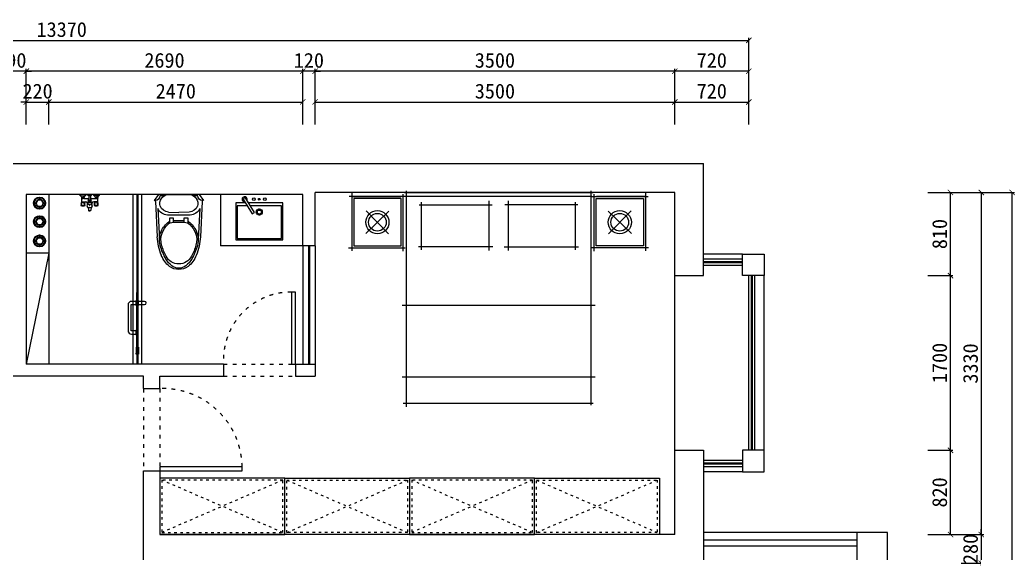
# Model space of a CAD drawing. Header units: millimetres. Extents: x -58733 to 427521, y -235734 to 553534.
# Drawn here: x 78102 to 87785, y 346156 to 351346 of the extents above; entities that cross this region are included whole.
import ezdxf

# ---------------------------------------------------------------- set-up
doc = ezdxf.new("R2010")
doc.units = ezdxf.units.MM
doc.linetypes.add('ACAD_ISO03W100', pattern=[30, 12, -18])
doc.layers.add('0.09', color=8, linetype='Continuous', lineweight=9)
for name, color, linetype in [('01.墙体', 7, 'Continuous'), ('02-洁具及配件（地平图显示）', 1, 'Continuous'), ('02-活动家具', 1, 'Continuous'), ('E-立面活动家具', 1, 'Continuous')]:
    doc.layers.add(name, color=color, linetype=linetype)
doc.styles.add('黑体', font='simhei.ttf')
doc.dimstyles.new('J', dxfattribs={"dimscale": 0.8, "dimtxt": 180, "dimasz": 65, "dimexe": 30, "dimexo": 100, "dimgap": 40, "dimtad": 1, "dimdec": 0, "dimtxsty": '黑体', "dimblk": 'ARCHTICK', "dimcen": 2.5, "dimclrd": 251, "dimclre": 251, "dimclrt": 1, "dimadec": 0, "dimazin": 0, "dimtfac": 1, "dimtdec": 0, "dimtix": 1, "dimtmove": 1, "dimatfit": 3, "dimfxl": 1, "dimarcsym": 0})

# ---------------------------------------------------------------- blocks, each defined once
blk = doc.blocks.new('_ArchTick')
at = {"color": 0, "linetype": 'ByBlock', "const_width": 0.15}
blk.add_lwpolyline([(-0.5, -0.5), (0.5, 0.5)], dxfattribs=at)
blk = doc.blocks.new('*D161')
at = {"layer": '01.墙体', "color": 251, "lineweight": -2}
for p, q in [((78163.8, 350546.9), (78111.8, 350546.9)), ((78163.8, 350326.9), (78163.8, 350570.9)), ((78163.8, 350546.9), (78383.8, 350546.9)), ((78383.8, 350326.9), (78383.8, 350570.9)), ((78383.8, 350546.9), (78435.8, 350546.9))]:
    blk.add_line(p, q, dxfattribs=at)
at = {"layer": 'Defpoints', "color": 0}
for p in [(78383.8, 350546.9), (78163.8, 350246.9), (78383.8, 350246.9)]:
    blk.add_point(p, dxfattribs=at)
at = {"layer": '01.墙体', "color": 251, "lineweight": -2, "xscale": 52, "yscale": 52, "zscale": 52}
blk.add_blockref('_ArchTick', (78163.8, 350546.9), dxfattribs=at)
at = {"layer": '01.墙体', "color": 251, "lineweight": -2, "xscale": 52, "yscale": 52, "zscale": 52, "rotation": 180}
blk.add_blockref('_ArchTick', (78383.8, 350546.9), dxfattribs=at)
at = {"layer": '01.墙体', "color": 1, "insert": (78273.8, 350651.7), "char_height": 144, "attachment_point": 5, "style": '黑体'}
blk.add_mtext('220', dxfattribs=at)
blk = doc.blocks.new('*D162')
at = {"layer": '01.墙体', "color": 251, "lineweight": -2}
for p, q in [((78383.8, 350326.9), (78383.8, 350570.9)), ((78383.8, 350546.9), (80853.8, 350546.9)), ((80853.8, 350326.9), (80853.8, 350570.9))]:
    blk.add_line(p, q, dxfattribs=at)
at = {"layer": 'Defpoints', "color": 0}
for p in [(80853.8, 350546.9), (78383.8, 350246.9), (80853.8, 350246.9)]:
    blk.add_point(p, dxfattribs=at)
at = {"layer": '01.墙体', "color": 251, "lineweight": -2, "xscale": 52, "yscale": 52, "zscale": 52, "rotation": 180}
blk.add_blockref('_ArchTick', (78383.8, 350546.9), dxfattribs=at)
at = {"layer": '01.墙体', "color": 251, "lineweight": -2, "xscale": 52, "yscale": 52, "zscale": 52}
blk.add_blockref('_ArchTick', (80853.8, 350546.9), dxfattribs=at)
at = {"layer": '01.墙体', "color": 1, "insert": (79618.8, 350651.7), "char_height": 144, "attachment_point": 5, "style": '黑体'}
blk.add_mtext('2470', dxfattribs=at)
blk = doc.blocks.new('*D163')
at = {"layer": '01.墙体', "color": 251, "lineweight": -2}
for p, q in [((80973.8, 350326.9), (80973.8, 350570.9)), ((80973.8, 350546.9), (84473.8, 350546.9)), ((84473.8, 350326.9), (84473.8, 350570.9))]:
    blk.add_line(p, q, dxfattribs=at)
at = {"layer": 'Defpoints', "color": 0}
for p in [(84473.8, 350546.9), (80973.8, 350246.9), (84473.8, 350246.9)]:
    blk.add_point(p, dxfattribs=at)
at = {"layer": '01.墙体', "color": 251, "lineweight": -2, "xscale": 52, "yscale": 52, "zscale": 52, "rotation": 180}
blk.add_blockref('_ArchTick', (80973.8, 350546.9), dxfattribs=at)
at = {"layer": '01.墙体', "color": 251, "lineweight": -2, "xscale": 52, "yscale": 52, "zscale": 52}
blk.add_blockref('_ArchTick', (84473.8, 350546.9), dxfattribs=at)
at = {"layer": '01.墙体', "color": 1, "insert": (82723.8, 350651.7), "char_height": 144, "attachment_point": 5, "style": '黑体'}
blk.add_mtext('3500', dxfattribs=at)
blk = doc.blocks.new('*D164')
at = {"layer": '01.墙体', "color": 251, "lineweight": -2}
for p, q in [((84473.8, 350326.9), (84473.8, 350570.9)), ((84473.8, 350546.9), (85193.8, 350546.9)), ((85193.8, 350326.9), (85193.8, 350570.9))]:
    blk.add_line(p, q, dxfattribs=at)
at = {"layer": 'Defpoints', "color": 0}
for p in [(85193.8, 350546.9), (84473.8, 350246.9), (85193.8, 350246.9)]:
    blk.add_point(p, dxfattribs=at)
at = {"layer": '01.墙体', "color": 251, "lineweight": -2, "xscale": 52, "yscale": 52, "zscale": 52, "rotation": 180}
blk.add_blockref('_ArchTick', (84473.8, 350546.9), dxfattribs=at)
at = {"layer": '01.墙体', "color": 251, "lineweight": -2, "xscale": 52, "yscale": 52, "zscale": 52}
blk.add_blockref('_ArchTick', (85193.8, 350546.9), dxfattribs=at)
at = {"layer": '01.墙体', "color": 1, "insert": (84833.8, 350651.7), "char_height": 144, "attachment_point": 5, "style": '黑体'}
blk.add_mtext('720', dxfattribs=at)
blk = doc.blocks.new('*D165')
at = {"layer": '01.墙体', "color": 251, "lineweight": -2}
for p, q in [((84473.8, 350326.9), (84473.8, 350870.9)), ((85193.8, 350846.9), (84473.8, 350846.9)), ((85193.8, 350326.9), (85193.8, 350870.9))]:
    blk.add_line(p, q, dxfattribs=at)
at = {"layer": 'Defpoints', "color": 0}
for p in [(84473.8, 350846.9), (84473.8, 350246.9), (85193.8, 350246.9)]:
    blk.add_point(p, dxfattribs=at)
at = {"layer": '01.墙体', "color": 251, "lineweight": -2, "xscale": 52, "yscale": 52, "zscale": 52, "rotation": 180}
blk.add_blockref('_ArchTick', (84473.8, 350846.9), dxfattribs=at)
at = {"layer": '01.墙体', "color": 251, "lineweight": -2, "xscale": 52, "yscale": 52, "zscale": 52}
blk.add_blockref('_ArchTick', (85193.8, 350846.9), dxfattribs=at)
at = {"layer": '01.墙体', "color": 1, "insert": (84833.8, 350951.7), "char_height": 144, "attachment_point": 5, "style": '黑体'}
blk.add_mtext('720', dxfattribs=at)
blk = doc.blocks.new('*D166')
at = {"layer": '01.墙体', "color": 251, "lineweight": -2}
for p, q in [((80973.8, 350326.9), (80973.8, 350870.9)), ((84473.8, 350846.9), (80973.8, 350846.9)), ((84473.8, 350326.9), (84473.8, 350870.9))]:
    blk.add_line(p, q, dxfattribs=at)
at = {"layer": 'Defpoints', "color": 0}
for p in [(80973.8, 350846.9), (80973.8, 350246.9), (84473.8, 350246.9)]:
    blk.add_point(p, dxfattribs=at)
at = {"layer": '01.墙体', "color": 251, "lineweight": -2, "xscale": 52, "yscale": 52, "zscale": 52, "rotation": 180}
blk.add_blockref('_ArchTick', (80973.8, 350846.9), dxfattribs=at)
at = {"layer": '01.墙体', "color": 251, "lineweight": -2, "xscale": 52, "yscale": 52, "zscale": 52}
blk.add_blockref('_ArchTick', (84473.8, 350846.9), dxfattribs=at)
at = {"layer": '01.墙体', "color": 1, "insert": (82723.8, 350951.7), "char_height": 144, "attachment_point": 5, "style": '黑体'}
blk.add_mtext('3500', dxfattribs=at)
blk = doc.blocks.new('*D167')
at = {"layer": '01.墙体', "color": 251, "lineweight": -2}
for p, q in [((80853.8, 350846.9), (80801.8, 350846.9)), ((80853.8, 350326.9), (80853.8, 350870.9)), ((80973.8, 350846.9), (80853.8, 350846.9)), ((80973.8, 350326.9), (80973.8, 350870.9)), ((80973.8, 350846.9), (81025.8, 350846.9))]:
    blk.add_line(p, q, dxfattribs=at)
at = {"layer": 'Defpoints', "color": 0}
for p in [(80853.8, 350846.9), (80853.8, 350246.9), (80973.8, 350246.9)]:
    blk.add_point(p, dxfattribs=at)
at = {"layer": '01.墙体', "color": 251, "lineweight": -2, "xscale": 52, "yscale": 52, "zscale": 52}
blk.add_blockref('_ArchTick', (80853.8, 350846.9), dxfattribs=at)
at = {"layer": '01.墙体', "color": 251, "lineweight": -2, "xscale": 52, "yscale": 52, "zscale": 52, "rotation": 180}
blk.add_blockref('_ArchTick', (80973.8, 350846.9), dxfattribs=at)
at = {"layer": '01.墙体', "color": 1, "insert": (80913.8, 350951.7), "char_height": 144, "attachment_point": 5, "style": '黑体'}
blk.add_mtext('120', dxfattribs=at)
blk = doc.blocks.new('*D168')
at = {"layer": '01.墙体', "color": 251, "lineweight": -2}
for p, q in [((78163.8, 350326.9), (78163.8, 350870.9)), ((80853.8, 350846.9), (78163.8, 350846.9)), ((80853.8, 350326.9), (80853.8, 350870.9))]:
    blk.add_line(p, q, dxfattribs=at)
at = {"layer": 'Defpoints', "color": 0}
for p in [(78163.8, 350846.9), (78163.8, 350246.9), (80853.8, 350246.9)]:
    blk.add_point(p, dxfattribs=at)
at = {"layer": '01.墙体', "color": 251, "lineweight": -2, "xscale": 52, "yscale": 52, "zscale": 52, "rotation": 180}
blk.add_blockref('_ArchTick', (78163.8, 350846.9), dxfattribs=at)
at = {"layer": '01.墙体', "color": 251, "lineweight": -2, "xscale": 52, "yscale": 52, "zscale": 52}
blk.add_blockref('_ArchTick', (80853.8, 350846.9), dxfattribs=at)
at = {"layer": '01.墙体', "color": 1, "insert": (79508.8, 350951.7), "char_height": 144, "attachment_point": 5, "style": '黑体'}
blk.add_mtext('2690', dxfattribs=at)
blk = doc.blocks.new('*D169')
at = {"layer": '01.墙体', "color": 251, "lineweight": -2}
for p, q in [((77873.8, 350846.9), (77821.8, 350846.9)), ((77873.8, 350326.9), (77873.8, 350870.9)), ((78163.8, 350846.9), (77873.8, 350846.9)), ((78163.8, 350326.9), (78163.8, 350870.9)), ((78163.8, 350846.9), (78215.8, 350846.9))]:
    blk.add_line(p, q, dxfattribs=at)
at = {"layer": 'Defpoints', "color": 0}
for p in [(77873.8, 350846.9), (77873.8, 350246.9), (78163.8, 350246.9)]:
    blk.add_point(p, dxfattribs=at)
at = {"layer": '01.墙体', "color": 251, "lineweight": -2, "xscale": 52, "yscale": 52, "zscale": 52}
blk.add_blockref('_ArchTick', (77873.8, 350846.9), dxfattribs=at)
at = {"layer": '01.墙体', "color": 251, "lineweight": -2, "xscale": 52, "yscale": 52, "zscale": 52, "rotation": 180}
blk.add_blockref('_ArchTick', (78163.8, 350846.9), dxfattribs=at)
at = {"layer": '01.墙体', "color": 1, "insert": (78018.8, 350951.7), "char_height": 144, "attachment_point": 5, "style": '黑体'}
blk.add_mtext('290', dxfattribs=at)
blk = doc.blocks.new('*D175')
at = {"layer": '01.墙体', "color": 251, "lineweight": -2}
for p, q in [((71823.8, 350326.9), (71823.8, 351170.9)), ((71823.8, 351146.9), (85193.8, 351146.9)), ((85193.8, 350326.9), (85193.8, 351170.9))]:
    blk.add_line(p, q, dxfattribs=at)
at = {"layer": 'Defpoints', "color": 0}
for p in [(85193.8, 351146.9), (71823.8, 350246.9), (85193.8, 350246.9)]:
    blk.add_point(p, dxfattribs=at)
at = {"layer": '01.墙体', "color": 251, "lineweight": -2, "xscale": 52, "yscale": 52, "zscale": 52, "rotation": 180}
blk.add_blockref('_ArchTick', (71823.8, 351146.9), dxfattribs=at)
at = {"layer": '01.墙体', "color": 251, "lineweight": -2, "xscale": 52, "yscale": 52, "zscale": 52}
blk.add_blockref('_ArchTick', (85193.8, 351146.9), dxfattribs=at)
at = {"layer": '01.墙体', "color": 1, "insert": (78508.8, 351251.7), "char_height": 144, "attachment_point": 5, "style": '黑体'}
blk.add_mtext('13370', dxfattribs=at)
blk = doc.blocks.new('*D182')
at = {"layer": '01.墙体', "color": 251, "lineweight": -2}
for p, q in [((86936, 347156.9), (87180, 347156.9)), ((87156, 346336.9), (87156, 347156.9)), ((86936, 346336.9), (87180, 346336.9))]:
    blk.add_line(p, q, dxfattribs=at)
at = {"layer": 'Defpoints', "color": 0}
for p in [(86856, 347156.9), (87156, 347156.9), (86856, 346336.9)]:
    blk.add_point(p, dxfattribs=at)
at = {"layer": '01.墙体', "color": 251, "lineweight": -2, "xscale": 52, "yscale": 52, "zscale": 52}
for p, rotation in [((87156, 347156.9), 90), ((87156, 346336.9), 270)]:
    blk.add_blockref('_ArchTick', p, dxfattribs=dict(at, rotation=rotation))
at = {"layer": '01.墙体', "color": 1, "insert": (87051.2, 346746.9), "char_height": 144, "attachment_point": 5, "rotation": 90, "style": '黑体'}
blk.add_mtext('820', dxfattribs=at)
blk = doc.blocks.new('*D183')
at = {"layer": '01.墙体', "color": 251, "lineweight": -2}
for p, q in [((86936, 348856.9), (87180, 348856.9)), ((87156, 347156.9), (87156, 348856.9)), ((86936, 347156.9), (87180, 347156.9))]:
    blk.add_line(p, q, dxfattribs=at)
at = {"layer": 'Defpoints', "color": 0}
for p in [(86856, 348856.9), (87156, 348856.9), (86856, 347156.9)]:
    blk.add_point(p, dxfattribs=at)
at = {"layer": '01.墙体', "color": 251, "lineweight": -2, "xscale": 52, "yscale": 52, "zscale": 52}
for p, rotation in [((87156, 348856.9), 90), ((87156, 347156.9), 270)]:
    blk.add_blockref('_ArchTick', p, dxfattribs=dict(at, rotation=rotation))
at = {"layer": '01.墙体', "color": 1, "insert": (87051.2, 348006.9), "char_height": 144, "attachment_point": 5, "rotation": 90, "style": '黑体'}
blk.add_mtext('1700', dxfattribs=at)
blk = doc.blocks.new('*D184')
at = {"layer": '01.墙体', "color": 251, "lineweight": -2}
for p, q in [((86936, 349666.9), (87180, 349666.9)), ((87156, 348856.9), (87156, 349666.9)), ((86936, 348856.9), (87180, 348856.9))]:
    blk.add_line(p, q, dxfattribs=at)
at = {"layer": 'Defpoints', "color": 0}
for p in [(86856, 349666.9), (87156, 349666.9), (86856, 348856.9)]:
    blk.add_point(p, dxfattribs=at)
at = {"layer": '01.墙体', "color": 251, "lineweight": -2, "xscale": 52, "yscale": 52, "zscale": 52}
for p, rotation in [((87156, 349666.9), 90), ((87156, 348856.9), 270)]:
    blk.add_blockref('_ArchTick', p, dxfattribs=dict(at, rotation=rotation))
at = {"layer": '01.墙体', "color": 1, "insert": (87051.2, 349261.9), "char_height": 144, "attachment_point": 5, "rotation": 90, "style": '黑体'}
blk.add_mtext('810', dxfattribs=at)
blk = doc.blocks.new('*D185')
at = {"layer": '01.墙体', "color": 251, "lineweight": -2}
for p, q in [((86936, 349666.9), (87480, 349666.9)), ((87456, 349666.9), (87456, 346336.9)), ((86936, 346336.9), (87480, 346336.9))]:
    blk.add_line(p, q, dxfattribs=at)
at = {"layer": 'Defpoints', "color": 0}
for p in [(86856, 349666.9), (86856, 346336.9), (87456, 346336.9)]:
    blk.add_point(p, dxfattribs=at)
at = {"layer": '01.墙体', "color": 251, "lineweight": -2, "xscale": 52, "yscale": 52, "zscale": 52}
for p, rotation in [((87456, 349666.9), 90), ((87456, 346336.9), 270)]:
    blk.add_blockref('_ArchTick', p, dxfattribs=dict(at, rotation=rotation))
at = {"layer": '01.墙体', "color": 1, "insert": (87351.2, 348001.9), "char_height": 144, "attachment_point": 5, "rotation": 90, "style": '黑体'}
blk.add_mtext('3330', dxfattribs=at)
blk = doc.blocks.new('*D186')
at = {"layer": '01.墙体', "color": 251, "lineweight": -2}
for p, q in [((87456, 346336.9), (87456, 346388.9)), ((86936, 346336.9), (87480, 346336.9)), ((87456, 346336.9), (87456, 346056.9)), ((86936, 346056.9), (87480, 346056.9)), ((87456, 346056.9), (87456, 346004.9))]:
    blk.add_line(p, q, dxfattribs=at)
at = {"layer": 'Defpoints', "color": 0}
for p in [(86856, 346336.9), (86856, 346056.9), (87456, 346056.9)]:
    blk.add_point(p, dxfattribs=at)
at = {"layer": '01.墙体', "color": 251, "lineweight": -2, "xscale": 52, "yscale": 52, "zscale": 52}
for p, rotation in [((87456, 346336.9), 270), ((87456, 346056.9), 90)]:
    blk.add_blockref('_ArchTick', p, dxfattribs=dict(at, rotation=rotation))
at = {"layer": '01.墙体', "color": 1, "insert": (87351.2, 346196.9), "char_height": 144, "attachment_point": 5, "rotation": 90, "style": '黑体'}
blk.add_mtext('280', dxfattribs=at)
blk = doc.blocks.new('*D187')
at = {"layer": '01.墙体', "color": 251, "lineweight": -2}
for p, q in [((86936, 349666.9), (87780, 349666.9)), ((87756, 339126.9), (87756, 349666.9)), ((86936, 339126.9), (87780, 339126.9))]:
    blk.add_line(p, q, dxfattribs=at)
at = {"layer": 'Defpoints', "color": 0}
for p in [(86856, 349666.9), (87756, 349666.9), (86856, 339126.9)]:
    blk.add_point(p, dxfattribs=at)
at = {"layer": '01.墙体', "color": 251, "lineweight": -2, "xscale": 52, "yscale": 52, "zscale": 52}
for p, rotation in [((87756, 349666.9), 90), ((87756, 339126.9), 270)]:
    blk.add_blockref('_ArchTick', p, dxfattribs=dict(at, rotation=rotation))
at = {"layer": '01.墙体', "color": 1, "insert": (87651.2, 344396.9), "char_height": 144, "attachment_point": 5, "rotation": 90, "style": '黑体'}
blk.add_mtext('10540', dxfattribs=at)
blk = doc.blocks.new('G$C7D69810A')
for p, q in [((20.3, 2053), (20.3, 1489.3)), ((520.4, 1486.5), (520.4, 2041)), ((534.7, 2058.9), (2370.9, 2058.9)), ((550.1, 2074.9), (550.1, -26.6)), ((2350.1, -10.8), (2350.1, 2075.8)), ((2377.7, 1486.5), (2377.7, 2041)), ((2877.9, 2053), (2877.9, 1489.3)), ((542.8, 2018.5), (-6, 2018.5)), ((20.3, 2018.5), (496.5, 2018.5)), ((520.4, 2018.5), (44.2, 2018.5)), ((2357.3, 2018.5), (539.3, 2018.5)), ((2355.3, 2018.5), (2904.2, 2018.5)), ((2377.7, 2018.5), (2853.9, 2018.5)), ((2877.9, 2018.5), (2401.7, 2018.5)), ((-10.2, 1518.5), (541.6, 1518.5)), ((2908.4, 1518.5), (2356.6, 1518.5)), ((521.3, 8.9), (2367.2, 8.9)), ((534.7, 8.9), (2370.9, 8.9))]:
    blk.add_line(p, q)
at = {"color": 251}
for p, q in [((500.4, 1998.5), (40.3, 1998.5)), ((40.3, 1998.5), (40.3, 1538.5)), ((500.4, 1538.5), (500.4, 1998.5)), ((675.9, 1939.5), (1387.1, 1939.5)), ((698.5, 1499.1), (698.5, 1963.8)), ((1353.5, 1976.1), (1353.5, 1493.9)), ((2220.7, 1939.5), (1509.5, 1939.5)), ((1543.1, 1976.1), (1543.1, 1493.9)), ((2198.1, 1499.1), (2198.1, 1963.8)), ((2397.7, 1538.5), (2397.7, 1998.5)), ((2397.7, 1998.5), (2857.9, 1998.5)), ((2857.9, 1998.5), (2857.9, 1538.5)), ((382.8, 1876.9), (156.8, 1660.1)), ((379.6, 1656.9), (160, 1880.2)), ((2515.4, 1876.9), (2741.4, 1660.1)), ((2518.5, 1656.9), (2738.2, 1880.2)), ((40.3, 1538.5), (500.4, 1538.5)), ((1392.6, 1529), (670.7, 1529)), ((1503.9, 1529), (2225.9, 1529)), ((2857.9, 1538.5), (2397.7, 1538.5)), ((510.7, 960.4), (2387.4, 960.4)), ((510.7, 265), (2387.4, 265))]:
    blk.add_line(p, q, dxfattribs=at)
for centre, radius in [((269.8, 1768.5), 112.9), ((269.8, 1768.5), 85.8), ((2628.4, 1768.5), 112.9), ((2628.4, 1768.5), 85.8)]:
    blk.add_circle(centre, radius, dxfattribs=at)
blk = doc.blocks.new('A$C47FE7B04')
for p, q in [((12.4, 67.2), (28.4, 412)), ((465.8, 67.2), (449.8, 412)), ((42.5, 0), (0, 59.6)), ((435.8, 0), (478.3, 59.6)), ((435.8, 0), (42.5, 0))]:
    blk.add_line(p, q)
at = {"color": 251}
for p, q in [((35.2, 135.7), (50.2, 437.4)), ((443.1, 135.7), (427.8, 437.4)), ((350, 200.4), (128, 200.4)), ((152.7, 277.6), (152.7, 228.8)), ((152.7, 228.8), (185.7, 228.8)), ((184.6, 270.6), (293.5, 270.6)), ((185.7, 228.8), (185.7, 270.6)), ((292.4, 256), (185.7, 256)), ((292.4, 270.6), (292.4, 228.8)), ((292.4, 228.8), (325.4, 228.8)), ((325.4, 228.8), (325.4, 277.6)), ((138.2, 171.2), (239.1, 175.4)), ((340.1, 171.2), (239.1, 175.4)), ((94.4, 14.3), (54.7, 14.3)), ((423.6, 14.3), (383.9, 14.3)), ((75.8, 0), (402.5, 0)), ((435.8, 0), (435.8, 0))]:
    blk.add_line(p, q, dxfattribs=at)
for centre, radius, start, end in [((305.2, 500.6), 253.6, 128, 158.7), ((239.1, 579.5), 150.7, 53.32244, 126.6999), ((173, 500.6), 253.6, 21.3, 52), ((704.5, 355.1), 678.4, 159.5, 175.2), ((-226.2, 355.1), 678.4, 4.8, 20.5), ((75.9, 63.8), 63.8, 177, 184.04105), ((402.4, 63.8), 63.8, 355.95133, 3)]:
    blk.add_arc(centre, radius, start, end)
for centre, radius, start, end in [((301.8, 522.9), 215.9, 127.62317, 150.69546), ((239, 606.8), 111.1, 90, 128.36438), ((239, 606.8), 111.1, 51.63562, 90), ((176.2, 522.9), 215.9, 29.30454, 52.37683), ((666.8, 316.8), 635, 150.60007, 163.44074), ((666.8, 316.8), 620.4, 152.8687, 163.43337), ((239, 536), 139.7, 27.1313, 152.8687), ((-188.8, 316.8), 620.4, 16.56663, 27.1313), ((-188.8, 316.8), 635, 16.55926, 29.39993), ((255.9, 441.3), 205.7, 164.05751, 208.12065), ((255.9, 441.3), 191, 164.08085, 199.86514), ((222.2, 441.3), 191, 340.13486, 15.91915), ((222.2, 441.3), 205.7, 331.87935, 15.94249), ((290.9, 457), 244, 207.47351, 235.47409), ((290.9, 457), 229.3, 200.55774, 226.00319), ((184.6, 346.8), 76.2, 226.00319, 270), ((293.5, 346.8), 76.2, 270, 313.99681), ((187.1, 457), 244, 304.52591, 332.52649), ((187.1, 457), 229.3, 313.99681, 339.44226), ((136.9, 88.4), 112.3, 94.5, 155.1), ((341.4, 88.4), 112.3, 24.9, 85.5), ((144.3, 89), 89.8, 164.99563, 261.95317), ((141.4, 82.2), 89.1, 92.2, 160.4), ((336.9, 82.2), 89.1, 19.6, 87.8), ((334, 89), 89.8, 278.04683, 15.00437), ((5, 10), 49.9, 81.66388, 95.7795), ((5, 10), 49.9, 4.93597, 81.66388), ((473.3, 10), 49.9, 98.40301, 175.06403), ((473.3, 10), 49.9, 84.2205, 98.40301)]:
    blk.add_arc(centre, radius, start, end, dxfattribs=at)
blk = doc.blocks.new('A$C148A1841')
at = {"extrusion": (0, 1, 0)}
for p, q in [((0, 360), (0, 0)), ((95.2, 360), (0, 360)), ((460, 360), (124.6, 360)), ((460, 0), (460, 360)), ((0, 0), (460, 0))]:
    blk.add_line(p, q, dxfattribs=at)
at = {"color": 251, "ltscale": 10, "extrusion": (0, 1, 0)}
for p, q in [((15, 330), (15, 15)), ((113.7, 330), (15, 330)), ((445, 330), (143.1, 330)), ((445, 15), (445, 330)), ((15, 15), (445, 15))]:
    blk.add_line(p, q, dxfattribs=at)
at = {"color": 251}
for p, q in [((230, 287.5), (230, 304.3)), ((197.8, 271.1), (216.4, 271.1)), ((230, 254.2), (230, 238.2)), ((246.1, 271.1), (263.1, 271.1))]:
    blk.add_line(p, q, dxfattribs=at)
at = {"color": 251, "ltscale": 10}
blk.add_lwpolyline([(161.5, 252.4), (182.8, 265.5), (98.4, 402.4, 1), (77.1, 389.3)], format="xyb", close=True, dxfattribs=at)
at = {"color": 251}
for radius in [29.4, 19.8]:
    blk.add_circle((230, 271.1), radius, dxfattribs=at)
at = {"color": 251, "ltscale": 10}
blk.add_arc((87.8, 395.9), 25, 331.65148, 271.65148, dxfattribs=at)
at = {"color": 251}
for centre, major_axis, start_param, end_param in [((176.7, 395.6), (-9.43, 9.43), 0.785398, 7.068583), ((230, 395.6), (-6.29, 6.29), 0.785398, 7.068583), ((283.3, 395.6), (9.43, 9.43), 2.356194490192192, 8.639379797371777)]:
    blk.add_ellipse(centre, major_axis=major_axis, ratio=1, start_param=start_param, end_param=end_param, dxfattribs=at)
blk = doc.blocks.new('sdfh')
for points in [[(74507.3, -21931.2), (74517.3, -21931.2), (74517.3, -21343.9), (74507.3, -21343.9)], [(74507.3, -21468.9), (74507.3, -21418.9), (74502.3, -21418.9), (74502.3, -21468.9)], [(74517.3, -21468.9), (74522.3, -21468.9), (74522.3, -21418.9), (74517.3, -21418.9)], [(74517.3, -21706.9), (74522.3, -21706.9), (74522.3, -21756.9), (74517.3, -21756.9)], [(74500.3, -21931.9), (74506.3, -21931.9), (74506.3, -21875.9), (74500.3, -21875.9)], [(74518.3, -21875.9), (74524.3, -21875.9), (74524.3, -21931.9), (74518.3, -21931.9)], [(74500.3, -21943.9), (74524.3, -21943.9), (74524.3, -21931.9), (74500.3, -21931.9)], [(74506.3, -21890.2), (74518.3, -21890.2), (74518.3, -21931.9), (74506.3, -21931.9)]]:
    blk.add_lwpolyline(points, close=True)
for points in [[(74502.3, -21458.9), (74440.5, -21458.9, -1), (74440.5, -21428.9), (74502.3, -21428.9)], [(74567.3, -21746.9), (74522.3, -21746.9), (74522.3, -21716.9), (74567.3, -21716.9, 0.414214), (74572.3, -21711.9), (74572.3, -21463.9, 0.414214), (74567.3, -21458.9), (74522.3, -21458.9), (74522.3, -21428.9), (74567.3, -21428.9, -0.414214), (74602.3, -21463.9), (74602.3, -21711.9, -0.414214)]]:
    blk.add_lwpolyline(points, format="xyb", close=True)
blk = doc.blocks.new('A$C161B1048')
for p, q in [((0, 158.8), (58.4, 158.8)), ((0, 151.4), (0, 158.8)), ((0, 151.4), (15.6, 134.6)), ((15.6, 134.6), (18.6, 134.6)), ((18.6, 120), (15.6, 118)), ((15.6, 118), (15.6, 89)), ((18.6, 130.4), (16, 128.2)), ((16, 128.2), (16, 122)), ((16, 122), (18.6, 120)), ((18.6, 134.6), (18.6, 130.4)), ((39.4, 120), (86.1, 120)), ((39.8, 134.6), (39.8, 130.4)), ((42.8, 134.6), (39.8, 134.6)), ((39.8, 130.4), (42.4, 128.2)), ((42.4, 122), (39.8, 120)), ((42.4, 128.2), (42.4, 122)), ((58.4, 151.4), (42.8, 134.6)), ((58.4, 158.8), (58.4, 151.4)), ((119.4, 158.8), (70.7, 158.8)), ((86.4, 147.3), (84.7, 147.3)), ((86.1, 147.3), (86.1, 100.4)), ((86.1, 100.4), (104.1, 100.4)), ((95.1, 147.3), (86.4, 147.3)), ((95.1, 147.3), (103.8, 147.3)), ((103.8, 147.3), (105.6, 147.3)), ((104.1, 147.3), (104.1, 100.4)), ((104.1, 120), (171, 120)), ((190.1, 158.8), (131.7, 158.8)), ((131.7, 158.8), (131.7, 151.4)), ((131.7, 151.4), (147.3, 134.6)), ((147.3, 134.6), (150.3, 134.6)), ((150.3, 130.4), (147.7, 128.2)), ((147.7, 128.2), (147.7, 122)), ((147.7, 122), (150.3, 120)), ((150.3, 134.6), (150.3, 130.4)), ((172, 120), (171, 120)), ((171.5, 134.6), (171.5, 130.4)), ((174.5, 134.6), (171.5, 134.6)), ((171.5, 130.4), (174.1, 128.2)), ((174.1, 122), (171.5, 120)), ((174, 89), (174, 118)), ((174.1, 128.2), (174.1, 122)), ((190.1, 151.4), (174.5, 134.6)), ((190.1, 151.4), (190.1, 158.8)), ((18.4, 86.8), (18.4, 85.6)), ((42.8, 86.8), (55.4, 86.8)), ((42.8, 85.6), (42.8, 86.8)), ((69.5, 43.6), (69.6, 43.7)), ((70.1, 45.9), (79.3, 83.7)), ((74.6, 74.2), (75.3, 67.5)), ((79, 33.9), (82.2, 5)), ((86.1, 88.6), (86.1, 85.4)), ((86.1, 88.6), (104.1, 88.6)), ((88, 0), (95.1, 0)), ((101.6, 0), (94.5, 0)), ((104.1, 88.6), (104.1, 85.4)), ((110.5, 33.7), (107.4, 5)), ((110.9, 83.7), (120.1, 45.9)), ((146.8, 86.8), (134.2, 86.8)), ((146.8, 85.6), (146.8, 86.8)), ((171, 86.8), (171.2, 86.8)), ((171.2, 86.8), (171.2, 85.6))]:
    blk.add_line(p, q)
at = {"color": 251}
for p, q in [((58.4, 151.4), (0, 151.4)), ((18.6, 134.6), (29.2, 134.6)), ((18.6, 130.4), (29.2, 130.4)), ((18.6, 120), (29.2, 120)), ((23.4, 128.2), (21.2, 130.4)), ((21.2, 120), (23.4, 122)), ((23.4, 128.2), (26.2, 130.4)), ((23.4, 122), (23.4, 128.2)), ((23.4, 122), (26.2, 120)), ((39.8, 134.6), (29.2, 134.6)), ((39.8, 130.4), (29.2, 130.4)), ((39.8, 120), (29.2, 120)), ((35, 128.2), (32.2, 130.4)), ((35, 122), (32.2, 120)), ((35, 128.2), (37.2, 130.4)), ((35, 122), (35, 128.2)), ((37.2, 120), (35, 122)), ((131.7, 151.4), (190.1, 151.4)), ((150.3, 134.6), (160.9, 134.6)), ((150.3, 130.4), (160.9, 130.4)), ((150.3, 120), (160.9, 120)), ((155.1, 128.2), (152.9, 130.4)), ((152.9, 120), (155.1, 122)), ((155.1, 128.2), (157.9, 130.4)), ((155.1, 122), (155.1, 128.2)), ((155.1, 122), (157.9, 120)), ((171.5, 134.6), (160.9, 134.6)), ((171.5, 130.4), (160.9, 130.4)), ((171.5, 120), (160.9, 120)), ((166.7, 128.2), (163.9, 130.4)), ((166.7, 122), (163.9, 120)), ((166.7, 128.2), (168.9, 130.4)), ((166.7, 122), (166.7, 128.2)), ((168.9, 120), (166.7, 122)), ((14.8, 54.2), (20.4, 78.2)), ((18.4, 86.8), (42.8, 86.8)), ((18.4, 85.6), (42.8, 85.6)), ((30.6, 52), (18.8, 52)), ((30.6, 52), (42.4, 52)), ((46.4, 54.2), (40.8, 78.2)), ((76, 57.7), (74.3, 63.3)), ((79.1, 56.5), (76, 57.7)), ((80, 67.2), (79.1, 56.5)), ((89.5, 65.5), (92.6, 52.9)), ((92.6, 52.9), (97.7, 52.9)), ((97.7, 52.9), (100.8, 65.5)), ((109.5, 67.7), (110.4, 56.5)), ((110.4, 56.5), (113.6, 57.7)), ((113.6, 57.7), (115.6, 64.6)), ((115, 74.2), (114.5, 69.3)), ((120.7, 43.7), (120.7, 43.6)), ((143.2, 54.2), (148.8, 78.2)), ((171.2, 86.8), (146.8, 86.8)), ((171.2, 85.6), (146.8, 85.6)), ((159, 52), (147.2, 52)), ((159, 52), (170.8, 52)), ((174.8, 54.2), (169.2, 78.2))]:
    blk.add_line(p, q, dxfattribs=at)
for centre, radius, start, end in [((86.1, 163.4), 16.1, 196.46634, 264.70968), ((93.2, 94.5), 9.16, 140.10217, 219.89783), ((97.1, 94.5), 9.16, 320.10217, 39.89783), ((104.1, 163.4), 16.1, 275.29032, 343.53366), ((172, 118), 2, 0, 90), ((216.2, 37.2), 206.4, 167.12471, 175.66633), ((31.9, 105.6), 57, 247.82246, 268.68627), ((18.8, 81.4), 4.17, 95.28608, 155.1491), ((17.9, 89), 2.26, 180, 283.68555), ((29.3, 105.6), 57, 271.31373, 292.17754), ((42.4, 81.4), 4.17, 24.8509, 84.71392), ((-155, 37.2), 206.4, 4.33367, 12.87529), ((55.4, 65.9), 20.9, 23.45022, 90), ((75.7, 43.3), 6.14, 155.64607, 180), ((75.7, 43.3), 6.14, 180, 221.21262), ((84.9, 51.4), 18.4, 221.21262, 244.68856), ((91.1, 64.4), 32.8, 244.68856, 258.91617), ((80, 83.7), 0.732, 111.58742, 180), ((80, 83.7), 0.732, 180, 248.41258), ((87.2, 65.6), 20.2, 99.30766, 111.58742), ((87.2, 101.9), 20.2, 248.41258, 260.69234), ((87.8, 5.6), 5.6, 186.09789, 272.3749), ((91.9, 36.7), 49.5, 96.73189, 99.30766), ((91.9, 130.7), 49.5, 260.69234, 266.11632), ((95.1, 85.2), 53.9, 258.91617, 270), ((86.6, 85.4), 0.443, 180, 247.46705), ((90.6, 95.2), 11, 247.46705, 260.24886), ((95.1, 177.6), 96.5, 266.11632, 270), ((93.3, 110.8), 26.9, 260.24886, 265.92836), ((95.1, 136.1), 52.2, 265.92836, 270), ((95.1, 136.1), 52.2, 270, 274.07164), ((95.1, 177.6), 96.5, 270, 273.88368), ((95.1, 85.2), 53.9, 270, 281.08383), ((96.9, 110.8), 26.9, 274.07164, 279.75114), ((99.6, 95.2), 11, 279.75114, 292.53295), ((101.8, 5.6), 5.6, 267.6251, 353.90211), ((98.3, 130.7), 49.5, 273.88368, 279.30766), ((103.7, 85.4), 0.443, 292.53295, 0), ((98.3, 36.7), 49.5, 80.69234, 83.26811), ((99.2, 64.4), 32.8, 281.08383, 295.31144), ((103, 65.6), 20.2, 68.41258, 80.69234), ((103, 101.9), 20.2, 279.30766, 291.58742), ((110.2, 83.7), 0.732, 360, 68.41258), ((110.2, 83.7), 0.732, 291.58742, 0), ((105.3, 51.4), 18.4, 295.31144, 318.78738), ((134.2, 65.9), 20.9, 90, 156.54978), ((114.5, 43.3), 6.14, 318.78738, 0), ((114.5, 43.3), 6.14, 0, 24.35393), ((344.6, 37.2), 206.4, 167.12471, 175.66633), ((160.3, 105.6), 57, 247.82246, 268.68627), ((147.2, 81.4), 4.17, 95.28608, 155.1491), ((157.7, 105.6), 57, 271.31373, 292.17754), ((171.7, 89), 2.26, 256.31445, 0), ((170.8, 81.4), 4.17, 24.8509, 84.71392), ((-26.6, 37.2), 206.4, 4.33367, 12.87529)]:
    blk.add_arc(centre, radius, start, end)
for centre, radius, start, end in [((95.2, 99.8), 17, 122.22783, 235.4154), ((84.1, 93.8), 5.2, 68.96192, 78.26344), ((84.2, 94.1), 4.83, 47.1211, 68.96192), ((84.4, 94.3), 4.53, 24.04051, 47.1211), ((94.8, 94.3), 4.53, 132.8789, 155.95949), ((95, 94.1), 4.83, 111.03808, 132.8789), ((95.1, 93.8), 5.2, 90, 111.03808), ((95.1, 93.8), 5.2, 68.96192, 90), ((95.3, 94.1), 4.83, 47.1211, 68.96192), ((95.5, 94.3), 4.53, 24.04051, 47.1211), ((105.8, 94.3), 4.53, 132.8789, 155.95949), ((106, 94.1), 4.83, 111.03808, 132.8789), ((95.2, 99.8), 17, 304.47674, 58.42439), ((106.2, 93.8), 5.2, 101.73656, 111.03808), ((10.6, 59.9), 7.1, 268.68627, 306.61398), ((-79, 60.3), 94, 356.28017, 9.93305), ((18.8, 56.7), 4.74, 212.37841, 270), ((30, 73.2), 10.8, 86.71851, 152.52899), ((31.2, 73.2), 10.8, 27.47101, 93.28149), ((42.4, 56.7), 4.74, 270, 327.62159), ((140.2, 60.3), 94, 170.06695, 183.71983), ((50.6, 59.9), 7.1, 233.38602, 271.31373), ((84.1, 95.2), 5.2, 281.73656, 291.03808), ((84.2, 94.8), 4.83, 291.03808, 312.8789), ((84.4, 94.6), 4.53, 312.8789, 335.95949), ((84.7, 94.5), 4.18, 0, 24.04051), ((84.7, 94.5), 4.18, 335.95949, 0), ((94.5, 94.5), 4.18, 155.95949, 180), ((94.5, 94.5), 4.18, 180, 204.04051), ((94.8, 94.6), 4.53, 204.04051, 227.1211), ((95, 94.8), 4.83, 227.1211, 248.96192), ((95.1, 95.2), 5.2, 248.96192, 270), ((95.1, 95.2), 5.2, 270, 291.03808), ((95.3, 94.8), 4.83, 291.03808, 312.8789), ((95.5, 94.6), 4.53, 312.8789, 335.95949), ((95.8, 94.5), 4.18, 0, 24.04051), ((95.8, 94.5), 4.18, 335.95949, 0), ((105.5, 94.5), 4.18, 155.95949, 180), ((105.5, 94.5), 4.18, 180, 204.04051), ((105.8, 94.6), 4.53, 204.04051, 227.1211), ((106, 94.8), 4.83, 227.1211, 248.96192), ((106.2, 95.2), 5.2, 248.96192, 258.26344), ((139, 59.9), 7.1, 268.68627, 306.61398), ((49.4, 60.3), 94, 356.28017, 9.93305), ((147.2, 56.7), 4.74, 212.37841, 270), ((158.4, 73.2), 10.8, 86.71851, 152.52899), ((159.6, 73.2), 10.8, 27.47101, 93.28149), ((170.8, 56.7), 4.74, 270, 327.62159), ((268.6, 60.3), 94, 170.06695, 183.71983), ((179, 59.9), 7.1, 233.38602, 271.31373)]:
    blk.add_arc(centre, radius, start, end, dxfattribs=at)

msp = doc.modelspace()

# ---------------------------------------------------------------- linework, layer by layer
at = {"layer": '0.09', "color": 8, "lineweight": 35, "ltscale": 150}
for p, q in [((78238.9, 349562.2), (78259.3, 349562.2)), ((78294.4, 349596.7), (78294.4, 349617.1)), ((78328.4, 349562.2), (78348.8, 349562.2)), ((78294.4, 349507.2), (78294.4, 349527.6)), ((78238.9, 349382.5), (78259.3, 349382.5)), ((78294.4, 349417.1), (78294.4, 349437.5)), ((78328.4, 349382.5), (78348.8, 349382.5)), ((78294.4, 349327.6), (78294.4, 349348)), ((78238.9, 349194.6), (78259.3, 349194.6)), ((78294.4, 349229.2), (78294.4, 349249.6)), ((78294.4, 349139.7), (78294.4, 349160.1)), ((78328.4, 349194.6), (78348.8, 349194.6))]:
    msp.add_line(p, q, dxfattribs=at)
for centre, major_axis, start_param, end_param in [((78293.9, 349562.2), (0, 54.9), -1.570779, 4.712406), ((78293.9, 349562.2), (0, 34.5), 4.712273, 10.995458), ((78293.9, 349382.5), (0, 54.9), -1.570779, 4.712406), ((78293.9, 349382.5), (0, 34.5), 4.712273, 10.995458), ((78293.9, 349194.6), (0, 54.9), -1.570779, 4.712406), ((78293.9, 349194.6), (0, 34.5), 4.712273, 10.995458)]:
    msp.add_ellipse(centre, major_axis=major_axis, ratio=1, start_param=start_param, end_param=end_param, dxfattribs=at)
at = {"layer": '01.墙体'}
for p, q in [((73963.8, 349946.9), (84753.8, 349946.9)), ((84753.8, 348856.9), (84753.8, 349946.9)), ((80853.8, 349646.9), (78163.8, 349646.9)), ((78163.8, 349646.9), (78163.8, 347996.9)), ((80853.8, 349146.9), (80853.8, 349646.9)), ((84473.8, 349666.9), (80973.8, 349666.9)), ((80973.8, 349146.9), (80973.8, 349666.9)), ((84473.8, 348856.9), (84473.8, 349666.9)), ((80973.8, 349146.9), (80853.8, 349146.9)), ((84473.8, 348856.9), (84753.8, 348856.9)), ((80083.8, 347996.9), (78163.8, 347996.9)), ((80083.8, 347996.9), (80083.8, 347876.9)), ((80783.8, 347996.9), (80973.8, 347996.9)), ((80783.8, 347996.9), (80783.8, 347876.9)), ((80973.8, 347996.9), (80973.8, 347876.9)), ((79303.8, 347876.9), (78033.8, 347876.9)), ((79303.8, 347756.9), (79303.8, 347876.9)), ((79463.8, 347756.9), (79463.8, 347876.9)), ((79463.8, 347876.9), (80083.8, 347876.9)), ((80783.8, 347876.9), (80973.8, 347876.9)), ((79303.8, 347756.9), (79463.8, 347756.9)), ((84473.8, 346336.9), (84473.8, 347156.9)), ((84473.8, 347156.9), (84753.8, 347156.9)), ((84753.8, 347156.9), (84753.8, 345376.9)), ((79303.8, 346056.9), (79303.8, 346956.9)), ((79303.8, 346956.9), (79463.8, 346956.9)), ((79463.8, 346956.9), (79463.8, 346336.9)), ((84473.8, 346336.9), (79463.8, 346336.9))]:
    msp.add_line(p, q, dxfattribs=at)
at = {"layer": '01.墙体', "color": 9}
for p, q in [((78383.8, 349646.9), (78383.8, 349076.9)), ((78383.8, 349076.9), (78163.8, 349076.9))]:
    msp.add_line(p, q, dxfattribs=at)
at = {"layer": '01.墙体', "color": 8}
for p, q in [((78383.8, 349076.9), (78163.8, 347996.9)), ((78383.8, 349076.9), (78383.8, 347996.9)), ((80853.8, 349146.9), (80853.8, 347996.9)), ((80973.8, 349146.9), (80973.8, 347996.9)), ((85133.8, 349066.9), (84753.8, 349066.9)), ((85133.8, 348991.9), (84753.8, 348991.9)), ((85133.8, 348981.9), (84753.8, 348981.9)), ((84473.8, 347156.9), (84473.8, 348856.9)), ((85218.8, 347156.9), (85218.8, 348856.9)), ((85228.8, 347156.9), (85228.8, 348856.9)), ((85343.8, 347156.9), (85343.8, 348856.9)), ((85133.8, 347031.9), (84753.8, 347031.9)), ((85133.8, 347021.9), (84753.8, 347021.9)), ((85133.8, 346946.9), (84753.8, 346946.9)), ((86243.8, 346356.9), (84753.8, 346356.9))]:
    msp.add_line(p, q, dxfattribs=at)
at = {"layer": '01.墙体', "color": 4}
for p, q in [((80908.8, 349146.9), (80908.8, 347996.9)), ((80918.8, 349146.9), (80918.8, 347996.9))]:
    msp.add_line(p, q, dxfattribs=at)
at = {"layer": '01.墙体', "color": 1}
for p, q in [((85133.8, 349016.9), (84753.8, 349016.9)), ((85133.8, 348956.9), (84753.8, 348956.9)), ((85193.8, 347156.9), (85193.8, 348856.9)), ((85253.8, 347156.9), (85253.8, 348856.9)), ((85133.8, 347056.9), (84753.8, 347056.9)), ((85133.8, 346996.9), (84753.8, 346996.9)), ((84753.8, 346286.9), (86243.8, 346286.9)), ((84753.8, 346226.9), (86243.8, 346226.9))]:
    msp.add_line(p, q, dxfattribs=at)
at = {"layer": '01.墙体'}
for points in [[(85343.8, 348856.9), (85133.8, 348856.9), (85133.8, 349066.9), (85343.8, 349066.9)], [(85343.8, 347156.9), (85133.8, 347156.9), (85133.8, 346946.9), (85343.8, 346946.9)], [(86243.8, 346056.9), (86543.8, 346056.9), (86543.8, 346356.9), (86243.8, 346356.9)]]:
    msp.add_lwpolyline(points, close=True, dxfattribs=at)
at = {"layer": '02-洁具及配件（地平图显示）', "ltscale": 0.8}
for p in [(80053.8, 349646.9), (80853.8, 349146.9)]:
    msp.add_line(p, (80053.8, 349146.9), dxfattribs=at)
at = {"layer": '02-洁具及配件（地平图显示）', "color": 251, "ltscale": 0.8}
for points in [[(79203.8, 347996.9), (79203.8, 349646.9)], [(79283.8, 349646.9), (79283.8, 347996.9)]]:
    msp.add_lwpolyline(points, dxfattribs=at)
at = {"layer": '02-洁具及配件（地平图显示）', "ltscale": 0.8}
for points in [[(79238.8, 349646.9), (79238.8, 347996.9)], [(79248.8, 349646.9), (79248.8, 347996.9)]]:
    msp.add_lwpolyline(points, dxfattribs=at)
at = {"layer": '02-活动家具', "color": 8, "linetype": 'ACAD_ISO03W100', "ltscale": 3}
for p, q in [((80083.8, 347996.9), (80783.8, 347996.9)), ((80083.8, 347876.9), (80783.8, 347876.9)), ((79303.8, 347756.9), (79303.8, 346956.9)), ((79463.8, 347756.9), (79463.8, 346956.9))]:
    msp.add_line(p, q, dxfattribs=at)
at = {"layer": '02-活动家具', "color": 251, "linetype": 'ACAD_ISO03W100', "ltscale": 2}
for p, q in [((80658.8, 346356.9), (79483.8, 346866.9)), ((80658.8, 346866.9), (79483.8, 346356.9)), ((80698.8, 346356.9), (81873.8, 346866.9)), ((80698.8, 346866.9), (81873.8, 346356.9)), ((83088.8, 346356.9), (81913.8, 346866.9)), ((83088.8, 346866.9), (81913.8, 346356.9)), ((83128.8, 346356.9), (84303.8, 346866.9)), ((83128.8, 346866.9), (84303.8, 346356.9))]:
    msp.add_line(p, q, dxfattribs=at)
at = {"layer": '02-活动家具'}
for points in [[(80783.8, 347996.9), (80783.8, 348696.9), (80743.8, 348696.9), (80743.8, 347996.9)], [(79463.8, 346956.9), (80263.8, 346956.9), (80263.8, 346996.9), (79463.8, 346996.9)], [(79463.8, 346886.9), (79463.8, 346336.9), (80678.8, 346336.9), (80678.8, 346886.9)], [(81893.8, 346886.9), (81893.8, 346336.9), (80678.8, 346336.9), (80678.8, 346886.9)], [(81893.8, 346886.9), (81893.8, 346336.9), (83108.8, 346336.9), (83108.8, 346886.9)], [(84323.8, 346886.9), (84323.8, 346336.9), (83108.8, 346336.9), (83108.8, 346886.9)]]:
    msp.add_lwpolyline(points, close=True, dxfattribs=at)
at = {"layer": '02-活动家具', "color": 251, "linetype": 'ACAD_ISO03W100', "ltscale": 2}
for points in [[(79483.8, 346866.9), (79483.8, 346356.9), (80658.8, 346356.9), (80658.8, 346866.9)], [(81873.8, 346866.9), (81873.8, 346356.9), (80698.8, 346356.9), (80698.8, 346866.9)], [(81913.8, 346866.9), (81913.8, 346356.9), (83088.8, 346356.9), (83088.8, 346866.9)], [(84303.8, 346866.9), (84303.8, 346356.9), (83128.8, 346356.9), (83128.8, 346866.9)]]:
    msp.add_lwpolyline(points, close=True, dxfattribs=at)
at = {"layer": '02-活动家具', "color": 8, "linetype": 'ACAD_ISO03W100', "ltscale": 3}
for centre, radius, start, end in [((80741.8, 348037.6), 659.3, 89.82936, 183.54), ((79493.3, 346986.9), 770.6, 0.74358, 92.19403)]:
    msp.add_arc(centre, radius, start, end, dxfattribs=at)

# ---------------------------------------------------------------- block references
at = {"layer": '02-洁具及配件（地平图显示）', "ltscale": 0.8, "xscale": -1, "rotation": 180}
msp.add_blockref('A$C47FE7B04', (79409, 349646.9), dxfattribs=at)
at = {"layer": '02-洁具及配件（地平图显示）'}
msp.add_blockref('A$C148A1841', (80201.3, 349204.8), dxfattribs=at)
at = {"layer": '02-洁具及配件（地平图显示）', "ltscale": 0.8, "xscale": -1}
msp.add_blockref('sdfh', (153756.1, 370035.2), dxfattribs=at)
at = {"layer": '02-活动家具'}
msp.add_blockref('G$C7D69810A', (81310.2, 347608), dxfattribs=at)
at = {"layer": 'E-立面活动家具'}
msp.add_blockref('A$C161B1048', (78685.7, 349488.1), dxfattribs=at)

# ---------------------------------------------------------------- dimensions: what is measured, and where the dimension line sits
at = {"layer": '01.墙体', "color": 4}
for base, p1, p2, picture, middle in [((85193.8, 351146.9), (71823.8, 350246.9), (85193.8, 350246.9), '*D175', (78508.8, 351251.7)), ((77873.8, 350846.9), (78163.8, 350246.9), (77873.8, 350246.9), '*D169', (78018.8, 350951.7)), ((78163.8, 350846.9), (80853.8, 350246.9), (78163.8, 350246.9), '*D168', (79508.8, 350951.7)), ((80853.8, 350846.9), (80973.8, 350246.9), (80853.8, 350246.9), '*D167', (80913.8, 350951.7)), ((80973.8, 350846.9), (84473.8, 350246.9), (80973.8, 350246.9), '*D166', (82723.8, 350951.7)), ((84473.8, 350846.9), (85193.8, 350246.9), (84473.8, 350246.9), '*D165', (84833.8, 350951.7)), ((78383.8, 350546.9), (78163.8, 350246.9), (78383.8, 350246.9), '*D161', (78273.8, 350651.7)), ((80853.8, 350546.9), (78383.8, 350246.9), (80853.8, 350246.9), '*D162', (79618.8, 350651.7)), ((84473.8, 350546.9), (80973.8, 350246.9), (84473.8, 350246.9), '*D163', (82723.8, 350651.7)), ((85193.8, 350546.9), (84473.8, 350246.9), (85193.8, 350246.9), '*D164', (84833.8, 350651.7))]:
    dim = msp.add_linear_dim(base=base, p1=p1, p2=p2, dimstyle='J', dxfattribs=at)
    dim.commit()
    dim.dimension.update_dxf_attribs({"geometry": picture, "text_midpoint": middle})
for base, p1, p2, picture, middle in [((87156, 349666.9), (86856, 348856.9), (86856, 349666.9), '*D184', (87051.2, 349261.9)), ((87456, 346336.9), (86856, 349666.9), (86856, 346336.9), '*D185', (87351.2, 348001.9)), ((87756, 349666.9), (86856, 339126.9), (86856, 349666.9), '*D187', (87651.2, 344396.9)), ((87156, 348856.9), (86856, 347156.9), (86856, 348856.9), '*D183', (87051.2, 348006.9)), ((87156, 347156.9), (86856, 346336.9), (86856, 347156.9), '*D182', (87051.2, 346746.9)), ((87456, 346056.9), (86856, 346336.9), (86856, 346056.9), '*D186', (87351.2, 346196.9))]:
    dim = msp.add_linear_dim(base=base, p1=p1, p2=p2, angle=90, dimstyle='J', dxfattribs=at)
    dim.commit()
    dim.dimension.update_dxf_attribs({"geometry": picture, "text_midpoint": middle})

doc.saveas('drawing.dxf')
